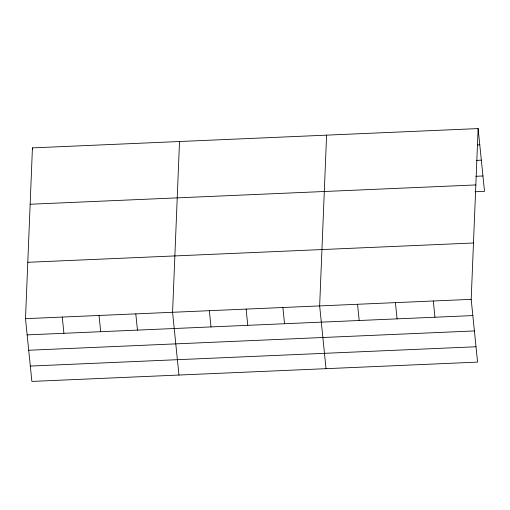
<?xml version="1.0" encoding="UTF-8"?>
<svg xmlns="http://www.w3.org/2000/svg" width="510" height="510" viewBox="0 0 510 510"><rect width="100%" height="100%" fill="white"/><g stroke="black" fill="none" stroke-linecap="round" stroke-linejoin="round"><path stroke-width="0.76" d="M478.125 128.584L471.189 299.351L477.564 362.113L31.875 381.416L25.5 318.654L32.436 147.887L478.125 128.584L484.5 191.346L475.027 191.754M179.514 141.512L172.578 312.286L178.953 375.048M326.591 135.144L319.655 305.917L326.03 368.679M477.405 144.916L479.776 144.814M476.595 160.376L481.332 160.166M475.836 176.294L482.938 175.988M30.147 204.242L475.836 184.939M27.789 262.299L473.478 242.996M25.5 318.654L471.189 299.351M27.151 334.885L472.84 315.582M28.707 350.242L474.396 330.939M30.313 366.065L476.008 346.762M433.309 300.996L434.953 317.226M395.422 302.634L397.073 318.865M357.542 304.272L359.187 320.503M282.884 307.511L284.535 323.742M246.12 309.098L247.764 325.329M209.349 310.692L210.993 326.923M135.807 313.88L137.458 330.11M99.042 315.473L100.687 331.704M62.271 317.061L63.916 333.291M32.436 147.887L32.589 149.43"/></g></svg>
